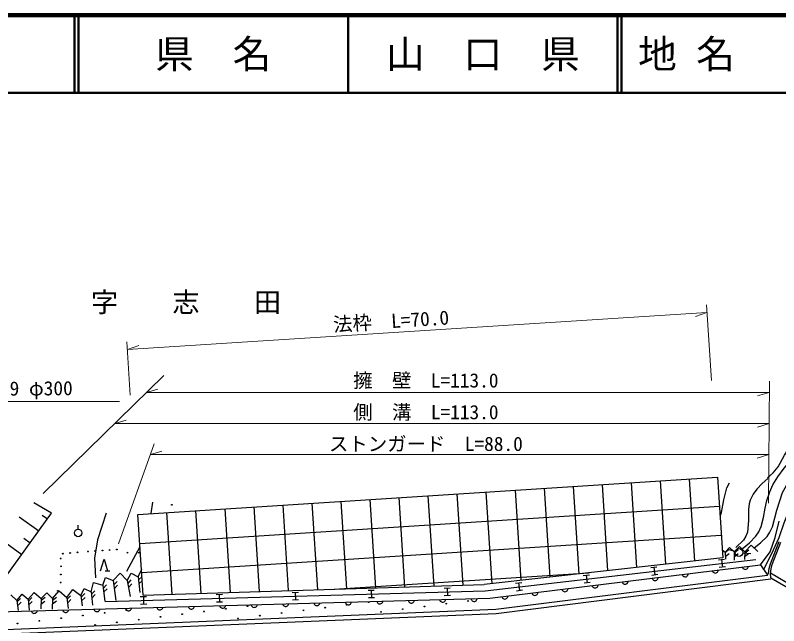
# Model space of a CAD drawing. Units: millimetres, scale not verified. Extents: x 40000 to 680000, y 20000 to 380000.
# Drawn here: x 290108 to 388518, y 301311 to 380000 of the extents above; entities that cross this region are included whole.
import ezdxf
from ezdxf.enums import TextEntityAlignment as Align

# ---------------------------------------------------------------- set-up
doc = ezdxf.new("R2010")
doc.units = ezdxf.units.MM
doc.header["$LTSCALE"] = 1000
for name, color, linetype, lineweight in [('M-BGD', 7, 'Continuous', 25), ('M-STR-HTXT', 7, 'Continuous', 13), ('M-TTL', 2, 'Continuous', 140), ('M-TTL-LINE', 7, 'Continuous', 50)]:
    doc.layers.add(name, color=color, linetype=linetype, lineweight=lineweight)
doc.layers.add('M-TTL-TXT', color=7, linetype='Continuous')
doc.styles.add('ＭＳ ゴシック', font='')
doc.styles.get('ＭＳ ゴシック').set_extended_font_data('MS Gothic')

msp = doc.modelspace()

# ---------------------------------------------------------------- linework, layer by layer
at = {"layer": 'M-BGD'}
for p, q in [((305918, 315665), (380630, 320456)), ((373969, 309226), (373279, 319984)), ((377700, 309643), (377022, 320224)), ((380630, 320456), (381298, 310044)), ((359045, 307560), (358310, 319024)), ((362776, 307976), (362052, 319264)), ((366507, 308393), (365795, 319504)), ((370238, 308809), (369537, 319744)), ((344088, 306411), (343341, 318065)), ((347838, 306526), (347083, 318305)), ((351583, 306727), (350825, 318545)), ((355314, 307143), (354568, 318785)), ((294796, 315802), (292490, 317144)), ((307813, 317249), (307594, 315773)), ((329087, 305948), (328372, 317105)), ((332837, 306064), (332114, 317345)), ((336588, 306179), (335856, 317585)), ((340338, 306295), (339599, 317825)), ((306158, 311923), (380870, 316713)), ((310336, 305369), (309660, 315905)), ((314086, 305485), (313402, 316145)), ((317836, 305601), (317145, 316385)), ((321586, 305717), (320887, 316625)), ((325337, 305832), (324629, 316865)), ((288176, 306608), (294796, 315802)), ((293141, 313503), (290624, 315316)), ((294245, 315036), (293569, 315522)), ((301840, 315801), (300709, 312362)), ((306585, 305254), (305918, 315665)), ((298212, 313749), (298212, 314289)), ((388070, 312667), (388556, 314810)), ((306398, 308180), (381110, 312971)), ((290935, 310439), (287885, 312634)), ((292038, 311971), (291203, 312572)), ((300709, 312362), (300302, 310009)), ((387417, 310825), (388070, 312667)), ((387436, 309279), (388578, 312176)), ((387676, 309204), (388807, 312073)), ((306185, 311496), (304465, 308290)), ((381231, 311084), (381610, 310793)), ((381610, 310793), (382165, 311399)), ((381613, 310724), (382098, 311141)), ((382923, 310880), (381959, 311148)), ((382165, 311399), (382771, 310845)), ((382771, 310845), (383465, 311520)), ((382773, 310713), (383268, 311120)), ((383465, 311520), (384140, 310827)), ((384138, 310727), (384648, 311113)), ((384140, 310827), (384955, 311694)), ((384955, 311694), (385821, 310879)), ((300302, 310009), (300437, 307475)), ((381298, 310044), (350532, 306610)), ((381610, 310793), (381643, 309897)), ((381631, 310224), (382116, 310642)), ((382771, 310845), (382786, 309741)), ((382780, 310213), (383275, 310620)), ((383903, 310710), (384901, 310637)), ((384140, 310827), (384113, 309827)), ((384124, 310227), (384635, 310614)), ((386154, 309157), (387417, 310825)), ((301108, 308403), (301558, 309903)), ((301558, 309903), (302008, 308403)), ((350688, 305822), (385560, 309866)), ((351279, 304844), (386154, 309157)), ((380746, 309811), (381541, 309903)), ((381144, 309857), (381259, 308864)), ((386154, 309157), (387064, 307845)), ((387299, 308688), (387436, 309279)), ((387545, 308641), (387676, 309204)), ((301708, 308403), (302308, 308403)), ((302712, 307141), (303620, 308067)), ((303620, 308067), (304546, 307158)), ((304546, 307158), (305031, 308094)), ((305031, 308094), (305967, 307609)), ((305967, 307609), (306402, 308592)), ((331201, 306013), (364066, 308120)), ((372028, 308800), (372823, 308892)), ((372426, 308846), (372541, 307853)), ((379945, 308389), (379988, 308298)), ((379988, 308298), (380046, 308224)), ((380046, 308224), (380135, 308155)), ((380135, 308155), (380220, 308117)), ((380220, 308117), (380319, 308097)), ((380319, 308097), (380446, 308113)), ((380446, 308113), (380538, 308156)), ((380538, 308156), (380611, 308214)), ((380611, 308214), (380681, 308303)), ((380681, 308303), (380719, 308388)), ((380719, 308388), (380739, 308487)), ((381656, 308910), (380861, 308818)), ((383820, 308868), (383863, 308777)), ((383863, 308777), (383921, 308704)), ((383921, 308704), (384010, 308634)), ((384010, 308634), (384095, 308596)), ((384095, 308596), (384194, 308576)), ((384194, 308576), (384321, 308592)), ((384321, 308592), (384413, 308635)), ((384413, 308635), (384486, 308693)), ((384486, 308693), (384556, 308782)), ((384556, 308782), (384594, 308867)), ((384594, 308867), (384614, 308967)), ((387064, 307845), (387205, 308078)), ((387205, 308078), (387299, 308688)), ((387448, 308112), (390521, 306340)), ((387453, 308040), (387545, 308641)), ((387488, 307488), (387453, 308040)), ((301378, 306552), (301750, 307513)), ((301750, 307513), (302712, 307141)), ((302712, 307141), (303088, 304555)), ((304546, 307158), (304908, 305075)), ((304620, 306730), (305045, 307210)), ((305967, 307609), (306165, 305612)), ((306007, 307209), (306465, 307656)), ((306056, 306711), (306514, 307159)), ((352033, 303449), (387064, 307845)), ((387512, 307297), (352083, 302851)), ((363310, 307789), (364105, 307881)), ((363707, 307835), (363823, 306842)), ((369094, 306951), (369114, 307050)), ((372938, 307899), (372143, 307807)), ((372195, 307431), (372238, 307339)), ((372238, 307339), (372296, 307266)), ((372296, 307266), (372385, 307196)), ((372385, 307196), (372470, 307159)), ((372470, 307159), (372569, 307139)), ((372569, 307139), (372696, 307154)), ((372696, 307154), (372788, 307198)), ((372788, 307198), (372861, 307255)), ((372861, 307255), (372931, 307345)), ((372931, 307345), (372969, 307430)), ((372969, 307430), (372989, 307529)), ((376070, 307910), (376113, 307819)), ((376113, 307819), (376171, 307745)), ((376171, 307745), (376260, 307676)), ((376260, 307676), (376345, 307638)), ((376345, 307638), (376444, 307618)), ((376444, 307618), (376571, 307634)), ((376571, 307634), (376663, 307677)), ((376663, 307677), (376736, 307735)), ((376736, 307735), (376806, 307824)), ((376806, 307824), (376844, 307909)), ((376844, 307909), (376864, 308008)), ((387488, 307488), (390271, 305883)), ((387562, 307445), (387512, 307297)), ((298579, 305200), (298986, 306093)), ((298986, 306093), (299878, 305685)), ((299878, 305685), (300195, 306868)), ((300195, 306868), (301378, 306552)), ((301378, 306552), (301633, 304434)), ((301430, 306115), (301879, 306572)), ((301490, 305618), (301939, 306075)), ((302796, 306563), (303233, 307031)), ((302868, 306068), (303305, 306536)), ((304706, 306238), (305130, 306717)), ((306585, 305254), (350532, 306610)), ((345379, 306172), (346179, 306194)), ((345779, 306183), (345808, 305183)), ((354592, 306778), (355387, 306870)), ((354989, 306824), (355105, 305831)), ((361344, 305992), (361364, 306091)), ((364220, 306888), (363425, 306796)), ((364445, 306472), (364488, 306381)), ((364488, 306381), (364546, 306308)), ((364546, 306308), (364635, 306238)), ((364635, 306238), (364720, 306200)), ((364720, 306200), (364819, 306180)), ((364819, 306180), (364946, 306196)), ((364946, 306196), (365038, 306239)), ((365038, 306239), (365111, 306297)), ((365111, 306297), (365181, 306386)), ((365181, 306386), (365219, 306471)), ((365219, 306471), (365239, 306571)), ((368320, 306952), (368363, 306860)), ((368363, 306860), (368421, 306787)), ((368421, 306787), (368510, 306717)), ((368510, 306717), (368595, 306679)), ((368595, 306679), (368694, 306659)), ((368694, 306659), (368821, 306675)), ((368821, 306675), (368913, 306719)), ((368913, 306719), (368986, 306776)), ((368986, 306776), (369056, 306865)), ((369056, 306865), (369094, 306951)), ((289531, 305279), (290321, 304576)), ((290321, 304576), (290979, 305373)), ((290979, 305373), (291776, 304715)), ((291776, 304715), (292565, 305590)), ((292565, 305590), (293440, 304802)), ((293440, 304802), (294164, 305560)), ((294164, 305560), (294922, 304836)), ((294922, 304836), (295780, 305815)), ((295780, 305815), (296759, 304958)), ((296759, 304958), (297548, 305989)), ((296783, 304729), (297239, 305178)), ((297548, 305989), (298579, 305200)), ((298579, 305200), (298724, 303862)), ((298601, 304998), (299054, 305449)), ((299878, 305685), (300076, 303966)), ((299915, 305368), (300366, 305823)), ((299972, 304871), (300423, 305326)), ((301741, 304432), (350688, 305822)), ((306222, 305059), (307021, 305082)), ((316011, 305337), (316811, 305360)), ((316411, 305349), (316439, 304349)), ((325800, 305615), (326600, 305638)), ((326200, 305627), (326229, 304627)), ((335590, 305894), (336390, 305916)), ((335990, 305905), (336018, 304905)), ((346207, 305195), (345408, 305172)), ((353594, 305034), (353614, 305133)), ((355502, 305877), (354707, 305785)), ((356695, 305514), (356738, 305423)), ((356738, 305423), (356796, 305349)), ((356796, 305349), (356885, 305280)), ((356885, 305280), (356970, 305242)), ((356970, 305242), (357069, 305222)), ((357069, 305222), (357196, 305238)), ((357196, 305238), (357288, 305281)), ((357288, 305281), (357361, 305339)), ((357361, 305339), (357431, 305428)), ((357431, 305428), (357469, 305513)), ((357469, 305513), (357489, 305612)), ((360570, 305993), (360613, 305902)), ((360613, 305902), (360671, 305828)), ((360671, 305828), (360760, 305759)), ((360760, 305759), (360845, 305721)), ((360845, 305721), (360944, 305701)), ((360944, 305701), (361071, 305717)), ((361071, 305717), (361163, 305760)), ((361163, 305760), (361236, 305818)), ((361236, 305818), (361306, 305907)), ((361306, 305907), (361344, 305992)), ((286474, 303079), (351279, 304844)), ((290321, 304576), (290482, 303273)), ((290345, 304384), (290792, 304842)), ((290406, 303888), (290853, 304346)), ((291776, 304715), (291903, 303325)), ((291796, 304497), (292258, 304941)), ((291841, 303999), (292303, 304443)), ((293440, 304802), (293395, 303498)), ((293416, 304111), (293930, 304493)), ((293433, 304610), (293947, 304993)), ((294922, 304836), (294885, 303446)), ((294903, 304119), (295414, 304506)), ((294917, 304619), (295427, 305006)), ((296759, 304958), (296905, 303533)), ((296833, 304232), (297290, 304681)), ((298655, 304500), (299109, 304952)), ((306622, 305071), (306650, 304071)), ((316839, 304360), (316039, 304338)), ((324552, 304116), (324587, 304021)), ((325322, 304041), (325352, 304138)), ((326629, 304639), (325829, 304616)), ((328602, 304227), (328637, 304132)), ((328637, 304132), (328687, 304053)), ((329327, 304070), (329373, 304152)), ((329373, 304152), (329402, 304248)), ((332653, 304337), (332687, 304242)), ((332687, 304242), (332737, 304163)), ((332737, 304163), (332820, 304085)), ((333221, 304048), (333299, 304098)), ((333299, 304098), (333377, 304181)), ((333377, 304181), (333423, 304262)), ((333423, 304262), (333452, 304359)), ((336418, 304917), (335618, 304894)), ((336703, 304447), (336738, 304352)), ((336738, 304352), (336788, 304274)), ((336788, 304274), (336870, 304196)), ((336870, 304196), (336951, 304150)), ((336951, 304150), (337048, 304121)), ((337048, 304121), (337176, 304124)), ((337176, 304124), (337271, 304159)), ((337271, 304159), (337350, 304209)), ((337350, 304209), (337428, 304291)), ((337428, 304291), (337473, 304372)), ((337473, 304372), (337503, 304469)), ((340753, 304558), (340788, 304463)), ((340788, 304463), (340838, 304384)), ((340838, 304384), (340920, 304306)), ((340920, 304306), (341002, 304260)), ((341002, 304260), (341098, 304231)), ((341098, 304231), (341226, 304234)), ((341226, 304234), (341321, 304269)), ((341321, 304269), (341400, 304319)), ((341400, 304319), (341478, 304401)), ((341478, 304401), (341524, 304483)), ((341524, 304483), (341553, 304579)), ((344804, 304668), (344838, 304573)), ((344838, 304573), (344888, 304494)), ((344888, 304494), (344971, 304416)), ((344971, 304416), (345052, 304371)), ((345052, 304371), (345149, 304341)), ((345149, 304341), (345277, 304345)), ((345277, 304345), (345372, 304379)), ((345372, 304379), (345450, 304429)), ((345450, 304429), (345528, 304512)), ((345528, 304512), (345574, 304593)), ((345574, 304593), (345603, 304690)), ((348854, 304778), (348889, 304683)), ((348889, 304683), (348939, 304605)), ((348939, 304605), (349021, 304527)), ((349021, 304527), (349102, 304481)), ((349102, 304481), (349199, 304452)), ((349199, 304452), (349327, 304455)), ((349327, 304455), (349422, 304490)), ((349422, 304490), (349501, 304540)), ((349501, 304540), (349579, 304622)), ((349579, 304622), (349624, 304703)), ((349624, 304703), (349654, 304800)), ((352820, 305035), (352863, 304944)), ((352863, 304944), (352921, 304870)), ((352921, 304870), (353010, 304800)), ((353010, 304800), (353095, 304763)), ((353095, 304763), (353194, 304743)), ((353194, 304743), (353321, 304758)), ((353321, 304758), (353413, 304802)), ((353413, 304802), (353486, 304859)), ((353486, 304859), (353556, 304949)), ((353556, 304949), (353594, 305034)), ((275523, 300287), (352033, 303449)), ((292149, 303234), (292184, 303139)), ((292184, 303139), (292234, 303060)), ((292874, 303077), (292920, 303159)), ((292920, 303159), (292949, 303255)), ((296200, 303344), (296234, 303249)), ((296234, 303249), (296284, 303170)), ((296284, 303170), (296367, 303092)), ((296768, 303055), (296846, 303106)), ((296846, 303106), (296924, 303188)), ((296924, 303188), (296970, 303269)), ((296970, 303269), (296999, 303366)), ((300250, 303454), (300285, 303359)), ((300285, 303359), (300335, 303281)), ((300335, 303281), (300417, 303203)), ((300417, 303203), (300498, 303157)), ((300498, 303157), (300595, 303128)), ((300595, 303128), (300723, 303131)), ((300723, 303131), (300818, 303166)), ((300818, 303166), (300897, 303216)), ((300897, 303216), (300975, 303298)), ((300975, 303298), (301020, 303379)), ((301020, 303379), (301050, 303476)), ((304300, 303565), (304335, 303470)), ((304335, 303470), (304385, 303391)), ((304385, 303391), (304467, 303313)), ((304467, 303313), (304549, 303267)), ((304549, 303267), (304645, 303238)), ((304645, 303238), (304773, 303241)), ((304773, 303241), (304868, 303276)), ((304868, 303276), (304947, 303326)), ((304947, 303326), (305025, 303408)), ((305025, 303408), (305071, 303490)), ((305071, 303490), (305100, 303586)), ((307050, 304082), (306250, 304060)), ((308351, 303675), (308385, 303580)), ((308385, 303580), (308435, 303501)), ((308435, 303501), (308518, 303423)), ((308518, 303423), (308599, 303378)), ((308599, 303378), (308696, 303348)), ((308696, 303348), (308824, 303352)), ((308824, 303352), (308919, 303386)), ((308919, 303386), (308997, 303437)), ((308997, 303437), (309075, 303519)), ((309075, 303519), (309121, 303600)), ((309121, 303600), (309150, 303697)), ((312401, 303785), (312436, 303690)), ((312436, 303690), (312486, 303612)), ((312486, 303612), (312568, 303534)), ((312568, 303534), (312649, 303488)), ((312649, 303488), (312746, 303459)), ((312746, 303459), (312874, 303462)), ((312874, 303462), (312969, 303497)), ((312969, 303497), (313048, 303547)), ((313048, 303547), (313126, 303629)), ((313126, 303629), (313171, 303710)), ((313171, 303710), (313201, 303807)), ((316451, 303896), (316486, 303801)), ((316486, 303801), (316536, 303722)), ((316536, 303722), (316618, 303644)), ((316618, 303644), (316700, 303598)), ((316700, 303598), (316796, 303569)), ((316796, 303569), (316924, 303572)), ((316924, 303572), (317019, 303607)), ((317019, 303607), (317098, 303657)), ((317098, 303657), (317176, 303739)), ((317176, 303739), (317222, 303821)), ((317222, 303821), (317251, 303917)), ((320502, 304006), (320536, 303911)), ((320536, 303911), (320586, 303832)), ((320586, 303832), (320669, 303754)), ((320669, 303754), (320750, 303709)), ((320750, 303709), (320847, 303679)), ((320847, 303679), (320975, 303683)), ((320975, 303683), (321070, 303717)), ((321070, 303717), (321148, 303768)), ((321148, 303768), (321226, 303850)), ((321226, 303850), (321272, 303931)), ((321272, 303931), (321301, 304028)), ((324587, 304021), (324637, 303943)), ((324637, 303943), (324719, 303865)), ((324719, 303865), (324800, 303819)), ((324800, 303819), (324897, 303790)), ((324897, 303790), (325025, 303793)), ((325025, 303793), (325120, 303828)), ((325120, 303828), (325199, 303878)), ((325199, 303878), (325277, 303960)), ((325277, 303960), (325322, 304041)), ((328687, 304053), (328769, 303975)), ((328769, 303975), (328851, 303929)), ((328851, 303929), (328947, 303900)), ((328947, 303900), (329075, 303903)), ((329075, 303903), (329170, 303938)), ((329170, 303938), (329249, 303988)), ((329249, 303988), (329327, 304070)), ((332820, 304085), (332901, 304040)), ((332901, 304040), (332998, 304010)), ((332998, 304010), (333126, 304014)), ((333126, 304014), (333221, 304048)), ((352083, 302851), (275566, 299688)), ((292234, 303060), (292316, 302982)), ((292316, 302982), (292398, 302936)), ((292398, 302936), (292494, 302907)), ((292494, 302907), (292622, 302910)), ((292622, 302910), (292717, 302945)), ((292717, 302945), (292796, 302995)), ((292796, 302995), (292874, 303077)), ((296367, 303092), (296448, 303047)), ((296448, 303047), (296545, 303017)), ((296545, 303017), (296673, 303021)), ((296673, 303021), (296768, 303055))]:
    msp.add_line(p, q, dxfattribs=at)
for points in [[(383791, 311218), (384742, 312014), (385572, 312877), (385937, 313411), (386259, 314114), (386570, 315265), (386790, 316473), (386999, 317473), (387352, 318558), (387770, 319462), (388385, 320492), (389225, 321634), (390161, 322726), (390837, 323465), (391603, 324110), (391993, 324331), (392719, 324563), (393501, 324651), (394526, 324648), (395566, 324630), (396637, 324720), (397859, 324999)], [(387061, 320359), (387806, 321033), (388459, 321790), (389243, 323298), (390224, 324767), (390746, 325116), (391488, 325458), (391495, 325461)], [(385365, 311361), (386174, 311993), (387022, 312827), (387384, 313354), (387713, 314056), (388286, 316205), (389011, 318496), (389498, 319373), (390084, 320190), (390801, 320993), (391696, 321832), (392357, 322301), (393065, 322670), (393804, 322913), (394588, 323051), (395991, 323198), (397350, 323462), (399385, 324188)], [(386557, 308500), (387598, 310525), (388583, 312692), (389208, 314594), (389928, 316390), (390438, 317244), (391159, 318212), (391894, 319044), (392922, 320035), (393718, 320656), (394568, 321176), (395276, 321496), (396224, 321788), (398097, 322138)], [(387122, 320290), (386363, 319634), (385691, 318915), (385231, 318259), (384844, 317510), (384706, 317037), (384619, 316273), (384613, 314876), (384490, 313351), (384290, 312848), (383958, 312361), (382968, 311395)], [(380952, 315438), (381139, 315895), (381427, 317520), (381847, 319090), (382168, 319733)]]:
    msp.add_lwpolyline(points, dxfattribs=at)
for centre, radius in [((310302, 316887), 50), ((298212, 313269), 480), ((300415, 310937), 50), ((301342, 311005), 50), ((302270, 311073), 50), ((303198, 311140), 50), ((383405, 310746), 500), ((295957, 309964), 50), ((296229, 310597), 50), ((297179, 310688), 50), ((298130, 310778), 50), ((299487, 310869), 50), ((304555, 310733), 50), ((306048, 310733), 50), ((296003, 308968), 50), ((295980, 307928), 50), ((295957, 306887), 50), ((295595, 305801), 50), ((335667, 304339), 50), ((345665, 304150), 50), ((348472, 304497), 50), ((304442, 303327), 50), ((314440, 303139), 50), ((317247, 303486), 50), ((320054, 303833), 50), ((327246, 303297), 50), ((330053, 303644), 50), ((332860, 303992), 50), ((337244, 303109), 50), ((340051, 303456), 50), ((342858, 303803), 50), ((296021, 302286), 50), ((298828, 302633), 50), ((301635, 302980), 50), ((306019, 302097), 50), ((308826, 302445), 50), ((311633, 302792), 50), ((318824, 302256), 50), ((321632, 302603), 50), ((324439, 302950), 50), ((290407, 301592), 50), ((293214, 301939), 50), ((300405, 301403), 50), ((303212, 301750), 50)]:
    msp.add_circle(centre, radius, dxfattribs=at)
at = {"layer": 'M-STR-HTXT'}
for p, q in [((379205, 342689), (379831, 332916)), ((304556, 336900), (379269, 341691)), ((379269, 341691), (377802, 341168)), ((304933, 331018), (304492, 337898)), ((304556, 336900), (306023, 337424)), ((293721, 318349), (309237, 333545)), ((387320, 332855), (387205, 317129)), ((307008, 331362), (308505, 331793)), ((387280, 331362), (307008, 331362)), ((387280, 331362), (385783, 330931)), ((276268, 330226), (303532, 330226)), ((302923, 327362), (304419, 327798)), ((387280, 327362), (302923, 327362)), ((387280, 327362), (385784, 326926)), ((303402, 311879), (308019, 324746)), ((307522, 323362), (309016, 323802)), ((387280, 323362), (307522, 323362)), ((387250, 323362), (385756, 322922))]:
    msp.add_line(p, q, dxfattribs=at)
at = {"layer": 'M-TTL'}
msp.add_line((680000, 380000), (40000, 380000), dxfattribs=at)
at = {"layer": 'M-TTL-LINE'}
for p, q in [((297750, 380000), (297750, 370000)), ((298250, 380000), (298250, 370000)), ((333000, 380000), (333000, 370000)), ((367750, 380000), (367750, 370000)), ((368250, 380000), (368250, 370000)), ((40000, 370000), (680000, 370000))]:
    msp.add_line(p, q, dxfattribs=at)

# ---------------------------------------------------------------- texts
at = {"layer": 'M-BGD', "style": 'ＭＳ ゴシック'}
msp.add_text('字\u3000\u3000志\u3000\u3000田', height=2566, dxfattribs=at).set_placement((299864, 340962), align=Align.BOTTOM_LEFT)
at = {"layer": 'M-STR-HTXT', "style": 'ＭＳ ゴシック'}
for s, rotation, p in [('法枠  L=70.0', 3.564, (331163, 338663)), ('土管 L=8.9 φ300', 0.4, (278159, 330339))]:
    msp.add_text(s, height=1833, rotation=rotation, dxfattribs=at).set_placement(p, align=Align.BOTTOM_LEFT)
for s, p in [('擁\u3000壁  L=113.0', (333673, 331467)), ('側\u3000溝\u3000L=113.0', (333673, 327378)), ('ストンガード\u3000L=88.0', (330548, 323290))]:
    msp.add_text(s, height=1833, dxfattribs=at).set_placement(p, align=Align.BOTTOM_LEFT)
at = {"layer": 'M-TTL-TXT', "style": 'ＭＳ ゴシック'}
for s, p in [('県\u3000名', (315625, 375000)), ('山\u3000口\u3000県', (350375, 375000))]:
    msp.add_text(s, height=3666, dxfattribs=at).set_placement(p, align=Align.MIDDLE_CENTER)
msp.add_text('地 名', height=3666, dxfattribs=at).set_placement((370380, 375000), align=Align.MIDDLE_LEFT)

doc.saveas('drawing.dxf')
